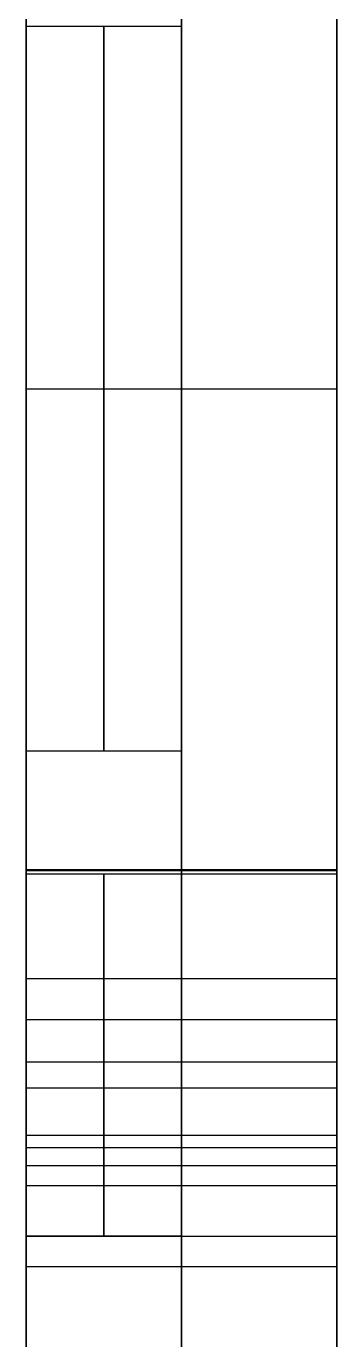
# Model space of a CAD drawing. Extents: x -2580 to -2312, y -43168 to -40231.
# Drawn here: x -2579.5 to -2561.5, y -42249.5 to -42173.4 of the extents above; entities that cross this region are included whole.
import ezdxf

# ---------------------------------------------------------------- set-up
doc = ezdxf.new("R2010")
doc.units = 0
doc.layers.add('ENDS', color=40, linetype='CONTINUOUS')

# ---------------------------------------------------------------- blocks, each defined once
blk = doc.blocks.new('SKYLARK200_END-XXXS-1')
at = {"layer": 'ENDS'}
for p, q in [((-250, -1524.028, 141), (-250, -2012.028, 141)), ((-268, -1545.009, 141), (-268, -1991.047, 141)), ((-250, -2050.085, 282), (-250, -1914.535, 282)), ((-250, -2050.085, 264), (-250, -1914.535, 264)), ((-250, -2050.085, 273), (-250, -1914.535, 273)), ((-268, -1923.928, 226), (-268, -1941.928, 226)), ((-268, -1941.928, 56), (-268, -1923.928, 56)), ((-259, -1923.928, 226), (-259, -2001.928, 226)), ((-259, -2001.928, 56), (-259, -1923.928, 56)), ((-250, -1923.928, 226), (-250, -2001.928, 226)), ((-250, -2001.928, 56), (-250, -1923.928, 56)), ((-268, -1941.928, 56), (-259, -1941.928, 56)), ((-268, -1941.928, 226), (-259, -1941.928, 226)), ((-259, -1941.928, 56), (-259, -1983.928, 56)), ((-259, -1983.928, 226), (-259, -1941.928, 226)), ((-259, -1944.742, 66.5), (-259, -1981.115, 66.5)), ((-259, -1944.742, 215.5), (-259, -1981.115, 215.5)), ((-268, -1962.928, 77), (-259, -1962.928, 77)), ((-268, -1962.928, 205), (-259, -1962.928, 205)), ((-259, -1962.928, 226), (-250, -1962.928, 226)), ((-259, -1962.928, 56), (-259, -1962.928, 77)), ((-259, -1962.928, 56), (-250, -1962.928, 56)), ((-259, -1962.928, 226), (-259, -1962.928, 205)), ((-250, -1982.31, 282), (-250, -1982.31, 264)), ((-268, -2001.928, 56), (-268, -1983.928, 56)), ((-259, -1983.928, 56), (-268, -1983.928, 56)), ((-259, -1983.928, 226), (-268, -1983.928, 226)), ((-268, -1983.928, 226), (-268, -2001.928, 226)), ((-268, -1990.778, 282), (-250, -1990.778, 282)), ((-268, -1990.778, 282), (-268, -2003.433, 282)), ((-268, -2003.433, 0), (-268, -1990.778, 0)), ((-268, -1990.778, 0), (-250, -1990.778, 0)), ((-268, -1990.842, 281.128), (-250, -1990.842, 281.128)), ((-268, -1990.842, 0.872), (-250, -1990.842, 0.872)), ((-268, -1991.028, 141.899), (-259, -1991.028, 141.899)), ((-268, -2007.928, 232), (-268, -1991.029, 280.283)), ((-268, -1991.029, 280.283), (-250, -1991.029, 280.283)), ((-268, -1991.029, 1.716), (-250, -1991.029, 1.716)), ((-268, -1991.029, 1.716), (-268, -2007.928, 50)), ((-259, -1990.778, 282), (-259, -2003.433, 282)), ((-259, -2003.433, 0), (-259, -1990.778, 0)), ((-259, -2012.028, 141.899), (-259, -1991.028, 141.899)), ((-259, -2007.928, 232), (-259, -1991.029, 280.283)), ((-259, -1991.029, 1.716), (-259, -2007.928, 50)), ((-250, -1990.778, 282), (-250, -2003.433, 282)), ((-250, -2003.433, 0), (-250, -1990.778, 0)), ((-250, -2007.928, 232), (-250, -1991.029, 280.283)), ((-250, -1991.029, 1.716), (-250, -2007.928, 50)), ((-268, -1997.105, 282), (-250, -1997.105, 282)), ((-268, -1997.105, 0), (-250, -1997.105, 0)), ((-268, -1999.479, 256.142), (-250, -1999.479, 256.142)), ((-268, -1999.479, 25.858), (-250, -1999.479, 25.858)), ((-268, -2001.928, 226), (-250, -2001.928, 226)), ((-268, -2001.928, 56), (-250, -2001.928, 56)), ((-259, -2001.528, 160.085), (-259, -2001.528, 123.712)), ((-268, -2003.433, 282), (-250, -2003.433, 282)), ((-268, -2003.433, 0), (-250, -2003.433, 0)), ((-268, -2006.171, 227.757), (-250, -2006.171, 227.757)), ((-268, -2006.171, 54.242), (-250, -2006.171, 54.242)), ((-268, -2006.897, 283.101), (-250, -2006.897, 283.101)), ((-268, -2006.897, -1.101), (-250, -2006.897, -1.101)), ((-268, -2007.928, 232), (-250, -2007.928, 232)), ((-268, -2007.928, 50), (-250, -2007.928, 50)), ((-268, -2009.089, 286), (-250, -2009.089, 286)), ((-268, -2009.089, -4), (-250, -2009.089, -4)), ((-268, -2012.028, 180.899), (-250, -2012.028, 180.899)), ((-268, -2012.028, 180.899), (-268, -2012.028, 162.899)), ((-268, -2012.028, 102.899), (-250, -2012.028, 102.899)), ((-268, -2012.028, 162.899), (-259, -2012.028, 162.899)), ((-259, -2012.028, 120.899), (-268, -2012.028, 120.899)), ((-268, -2012.028, 120.899), (-268, -2012.028, 102.899)), ((-259, -2012.028, 120.899), (-259, -2012.028, 162.899)), ((-259, -2012.028, 180.899), (-259, -2012.028, 102.899)), ((-259, -2012.028, 141.899), (-250, -2012.028, 141.899)), ((-250, -2012.028, 180.899), (-250, -2012.028, 102.899)), ((-268, -2013.786, 185.141), (-250, -2013.786, 185.141)), ((-268, -2013.786, 98.656), (-250, -2013.786, 98.656))]:
    blk.add_line(p, q, dxfattribs=at)
at = {"layer": 'ENDS', "extrusion": (-1, 0, 0)}
for centre, radius, start, end in [((1962.928, 56, 268), 21, 360, 180), ((1962.928, 56, 259), 21, 0, 180), ((1962.928, 226, 259), 21, 180, 0), ((2012.028, 141.899, 259), 21, 90, 270), ((2001.928, 232, 268), 6, 270, 360), ((2001.928, 50, 268), 6, 0, 90), ((2001.928, 232, 259), 6, 270, 0), ((2001.928, 50, 259), 6, 360, 90), ((2001.928, 232, 250), 6, 270, 360), ((2001.928, 50, 250), 6, 360, 90), ((2003.433, 288, 268), 6, 270, 340.52878), ((2003.433, -6, 268), 6, 19.47122, 90), ((2003.433, 288, 259), 6, 270, 340.52878), ((2003.433, -6, 259), 6, 19.47122, 90), ((2003.433, 288, 250), 6, 270, 340.52878), ((2003.433, -6, 250), 6, 19.47122, 90), ((2018.028, 180.899, 268), 6, 90, 180), ((2018.028, 102.899, 268), 6, 180, 270), ((2018.028, 180.899, 259), 6, 90, 180), ((2018.028, 102.899, 259), 6, 180, 270), ((2018.028, 180.899, 250), 6, 90, 180), ((2018.028, 102.899, 250), 6, 180, 270)]:
    blk.add_arc(centre, radius, start, end, dxfattribs=at)
at = {"layer": 'ENDS', "extrusion": (1, 0, 0)}
for centre, radius, start, end in [((-1962.928, 226, -268), 21, 180, 0), ((-1962.928, 56, -263.5), 21, 0, 180), ((-1962.928, 226, -263.5), 21, 180, 0), ((-1996.778, 282, -268), 6, 343.37705, 360), ((-1996.778, 0, -268), 6, 0, 16.62295), ((-2012.028, 141.899, -268), 21, 270, 90), ((-2012.028, 141.899, -263.5), 21, 270, 90), ((-1996.778, 282, -259), 6, 343.37705, 360), ((-1996.778, 0, -259), 6, 0, 16.62295), ((-1996.778, 282, -250), 6, 343.37705, 360), ((-1996.778, 0, -250), 6, 0, 16.62295), ((-2020.403, 282, -268), 12, 19.47122, 160.52878), ((-2020.403, 0, -268), 12, 199.47122, 340.52878), ((-2020.403, 282, -259), 12, 19.47122, 160.52878), ((-2020.403, 0, -259), 12, 199.47122, 340.52878), ((-2020.403, 282, -250), 12, 19.47122, 160.52878), ((-2020.403, 0, -250), 12, 199.47122, 340.52878)]:
    blk.add_arc(centre, radius, start, end, dxfattribs=at)

msp = doc.modelspace()

# ---------------------------------------------------------------- block references
at = {"layer": 'ENDS'}
msp.add_blockref('SKYLARK200_END-XXXS-1', (-2311.505, -40231.503, 18), dxfattribs=at)

doc.saveas('drawing.dxf')
